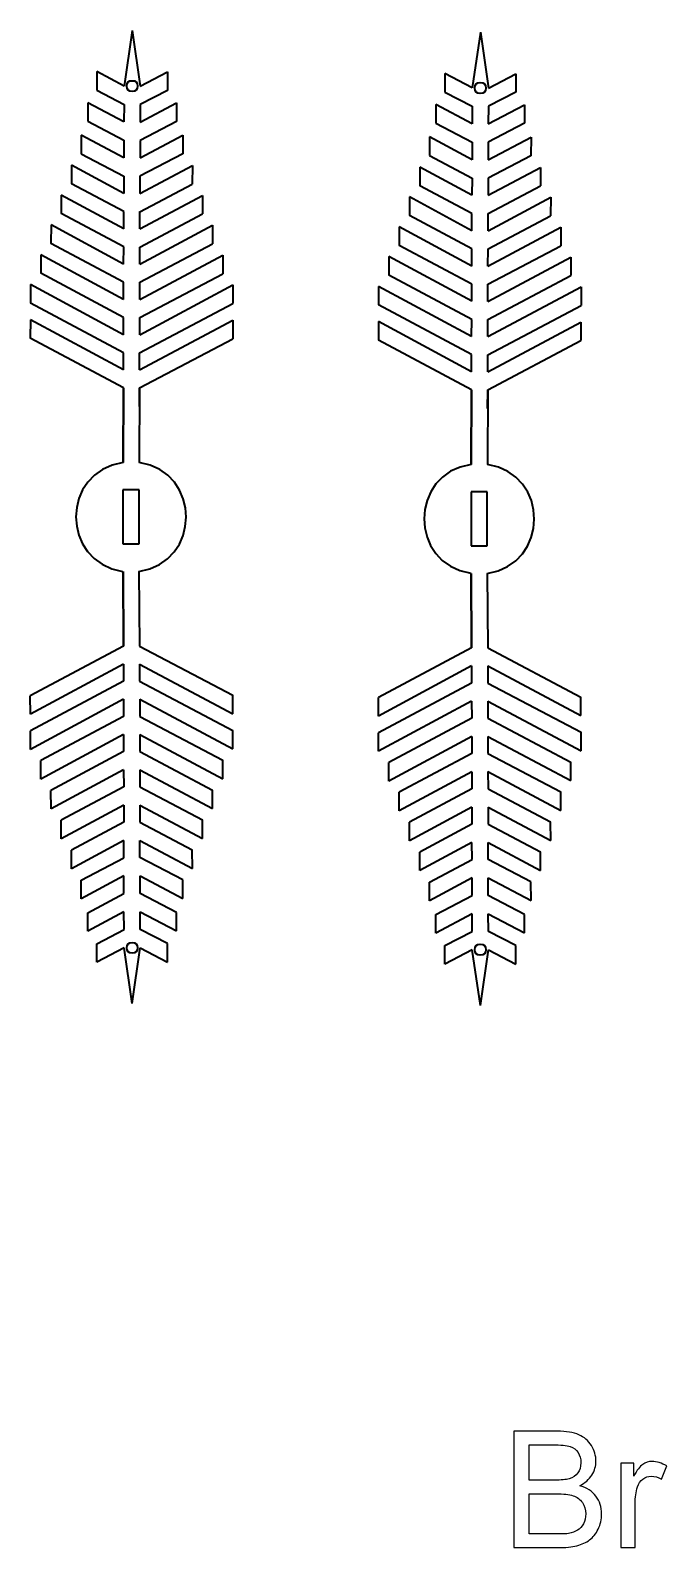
# Model space of a CAD drawing. Header units: centimetres. Extents: x -208 to 206, y -104 to 104.
# Drawn here: x -51.62 to -35.84, y -104.32 to -66.72 of the extents above; entities that cross this region are included whole.
import ezdxf

# ---------------------------------------------------------------- set-up
doc = ezdxf.new("R2010")
doc.units = ezdxf.units.CM
doc.header["$MEASUREMENT"] = 0
doc.layers.add('#Layer 1', color=7, linetype='Continuous')

msp = doc.modelspace()

# ---------------------------------------------------------------- linework, layer by layer
at = {"layer": '#Layer 1', "color": 6, "lineweight": 35}
for points in [[(-49.08895, -66.7208), (-49.08895, -66.7208), (-49.29257, -68.10198), (-49.29257, -68.10198)], [(-49.08895, -66.7208), (-49.08895, -66.7208), (-48.89183, -68.10288), (-48.89183, -68.10288)], [(-40.45622, -66.76828), (-40.45622, -66.76828), (-40.66006, -68.14947), (-40.66006, -68.14947)], [(-40.45622, -66.76828), (-40.45622, -66.76828), (-40.25932, -68.15036), (-40.25932, -68.15036)], [(-49.97017, -67.74403), (-49.97017, -67.74403), (-49.97106, -68.20368), (-49.97106, -68.20368)], [(-49.29257, -68.10198), (-49.29257, -68.10198), (-49.97017, -67.74403), (-49.97017, -67.74403)], [(-48.89183, -68.10288), (-48.89183, -68.10288), (-48.21244, -67.74806), (-48.21244, -67.74806)], [(-48.21244, -67.74806), (-48.21244, -67.74806), (-48.21378, -68.20771), (-48.21378, -68.20771)], [(-41.33766, -67.79129), (-41.33766, -67.79129), (-41.33855, -68.25094), (-41.33855, -68.25094)], [(-40.66006, -68.14947), (-40.66006, -68.14947), (-41.33766, -67.79129), (-41.33766, -67.79129)], [(-40.25932, -68.15036), (-40.25932, -68.15036), (-39.57993, -67.79532), (-39.57993, -67.79532)], [(-39.57993, -67.79532), (-39.57993, -67.79532), (-39.58105, -68.2552), (-39.58105, -68.2552)], [(-49.97106, -68.20368), (-49.97106, -68.20368), (-49.29436, -68.5558), (-49.29436, -68.5558)], [(-48.21378, -68.20771), (-48.21378, -68.20771), (-48.89206, -68.5567), (-48.89206, -68.5567)], [(-41.33855, -68.25094), (-41.33855, -68.25094), (-40.66185, -68.60307), (-40.66185, -68.60307)], [(-39.58105, -68.2552), (-39.58105, -68.2552), (-40.25954, -68.60396), (-40.25954, -68.60396)], [(-50.1917, -68.51414), (-50.1917, -68.51414), (-50.19215, -68.97222), (-50.19215, -68.97222)], [(-49.29481, -68.99193), (-49.29481, -68.99193), (-50.1917, -68.51414), (-50.1917, -68.51414)], [(-49.29436, -68.5558), (-49.29436, -68.5558), (-49.29481, -68.99193), (-49.29481, -68.99193)], [(-48.89385, -68.99283), (-48.89385, -68.99283), (-47.99471, -68.51929), (-47.99471, -68.51929)], [(-48.89206, -68.5567), (-48.89206, -68.5567), (-48.89385, -68.99283), (-48.89385, -68.99283)], [(-47.99471, -68.51929), (-47.99471, -68.51929), (-47.99628, -68.97737), (-47.99628, -68.97737)], [(-41.55897, -68.5614), (-41.55897, -68.5614), (-41.55964, -69.01948), (-41.55964, -69.01948)], [(-40.66207, -69.0392), (-40.66207, -69.0392), (-41.55897, -68.5614), (-41.55897, -68.5614)], [(-40.66185, -68.60307), (-40.66185, -68.60307), (-40.66207, -69.0392), (-40.66207, -69.0392)], [(-40.26134, -69.04009), (-40.26134, -69.04009), (-39.3622, -68.56656), (-39.3622, -68.56656)], [(-40.25954, -68.60396), (-40.25954, -68.60396), (-40.26134, -69.04009), (-40.26134, -69.04009)], [(-39.3622, -68.56656), (-39.3622, -68.56656), (-39.36377, -69.02486), (-39.36377, -69.02486)], [(-50.19215, -68.97222), (-50.19215, -68.97222), (-49.2966, -69.44576), (-49.2966, -69.44576)], [(-47.99628, -68.97737), (-47.99628, -68.97737), (-48.89407, -69.44665), (-48.89407, -69.44665)], [(-41.55964, -69.01948), (-41.55964, -69.01948), (-40.66409, -69.49302), (-40.66409, -69.49302)], [(-39.36377, -69.02486), (-39.36377, -69.02486), (-40.26156, -69.49392), (-40.26156, -69.49392)], [(-49.29638, -69.883), (-49.29638, -69.883), (-50.35522, -69.31539), (-50.35522, -69.31539)], [(-50.35522, -69.31539), (-50.35522, -69.31539), (-50.35455, -69.77817), (-50.35455, -69.77817)], [(-49.2966, -69.44576), (-49.2966, -69.44576), (-49.29638, -69.883), (-49.29638, -69.883)], [(-48.89654, -69.8839), (-48.89654, -69.8839), (-47.83478, -69.32144), (-47.83478, -69.32144)], [(-48.89407, -69.44665), (-48.89407, -69.44665), (-48.89654, -69.8839), (-48.89654, -69.8839)], [(-47.83478, -69.32144), (-47.83478, -69.32144), (-47.83769, -69.784), (-47.83769, -69.784)], [(-40.66364, -69.93027), (-40.66364, -69.93027), (-41.72271, -69.36265), (-41.72271, -69.36265)], [(-41.72271, -69.36265), (-41.72271, -69.36265), (-41.72204, -69.82544), (-41.72204, -69.82544)], [(-40.66409, -69.49302), (-40.66409, -69.49302), (-40.66364, -69.93027), (-40.66364, -69.93027)], [(-40.2638, -69.93116), (-40.2638, -69.93116), (-39.20226, -69.3687), (-39.20226, -69.3687)], [(-40.26156, -69.49392), (-40.26156, -69.49392), (-40.2638, -69.93116), (-40.2638, -69.93116)], [(-39.20226, -69.3687), (-39.20226, -69.3687), (-39.20518, -69.83126), (-39.20518, -69.83126)], [(-50.35455, -69.77817), (-50.35455, -69.77817), (-49.29705, -70.33616), (-49.29705, -70.33616)], [(-47.83769, -69.784), (-47.83769, -69.784), (-48.89788, -70.33705), (-48.89788, -70.33705)], [(-41.72204, -69.82544), (-41.72204, -69.82544), (-40.66454, -70.38342), (-40.66454, -70.38342)], [(-39.20518, -69.83126), (-39.20518, -69.83126), (-40.26514, -70.38432), (-40.26514, -70.38432)], [(-50.59378, -70.0622), (-50.59378, -70.0622), (-50.5949, -70.52275), (-50.5949, -70.52275)], [(-49.29906, -70.76041), (-49.29906, -70.76041), (-50.59378, -70.0622), (-50.59378, -70.0622)], [(-48.89788, -70.76131), (-48.89788, -70.76131), (-47.5998, -70.06937), (-47.5998, -70.06937)], [(-47.5998, -70.06937), (-47.5998, -70.06937), (-47.60092, -70.52992), (-47.60092, -70.52992)], [(-41.96105, -70.10969), (-41.96105, -70.10969), (-41.96217, -70.57024), (-41.96217, -70.57024)], [(-40.66655, -70.80768), (-40.66655, -70.80768), (-41.96105, -70.10969), (-41.96105, -70.10969)], [(-40.26514, -70.80857), (-40.26514, -70.80857), (-38.96729, -70.11664), (-38.96729, -70.11664)], [(-38.96729, -70.11664), (-38.96729, -70.11664), (-38.96841, -70.57718), (-38.96841, -70.57718)], [(-49.29996, -71.21356), (-49.29996, -71.21356), (-50.5949, -70.52275), (-50.5949, -70.52275)], [(-49.29705, -70.33616), (-49.29705, -70.33616), (-49.29906, -70.76041), (-49.29906, -70.76041)], [(-48.899, -71.21446), (-48.899, -71.21446), (-47.60092, -70.52992), (-47.60092, -70.52992)], [(-48.89788, -70.33705), (-48.89788, -70.33705), (-48.89788, -70.76131), (-48.89788, -70.76131)], [(-40.66745, -71.26105), (-40.66745, -71.26105), (-41.96217, -70.57024), (-41.96217, -70.57024)], [(-40.66454, -70.38342), (-40.66454, -70.38342), (-40.66655, -70.80768), (-40.66655, -70.80768)], [(-40.26649, -71.26195), (-40.26649, -71.26195), (-38.96841, -70.57718), (-38.96841, -70.57718)], [(-40.26514, -70.38432), (-40.26514, -70.38432), (-40.26514, -70.80857), (-40.26514, -70.80857)], [(-50.84937, -70.80342), (-50.84937, -70.80342), (-50.85049, -71.26396), (-50.85049, -71.26396)], [(-49.30198, -71.63782), (-49.30198, -71.63782), (-50.84937, -70.80342), (-50.84937, -70.80342)], [(-48.899, -71.63894), (-48.899, -71.63894), (-47.34758, -70.81171), (-47.34758, -70.81171)], [(-47.34758, -70.81171), (-47.34758, -70.81171), (-47.3487, -71.27225), (-47.3487, -71.27225)], [(-42.21686, -70.85068), (-42.21686, -70.85068), (-42.21798, -71.31123), (-42.21798, -71.31123)], [(-40.66946, -71.68531), (-40.66946, -71.68531), (-42.21686, -70.85068), (-42.21686, -70.85068)], [(-40.26649, -71.68598), (-40.26649, -71.68598), (-38.71506, -70.85897), (-38.71506, -70.85897)], [(-38.71506, -70.85897), (-38.71506, -70.85897), (-38.71618, -71.31952), (-38.71618, -71.31952)], [(-49.30242, -72.08985), (-49.30242, -72.08985), (-50.85049, -71.26396), (-50.85049, -71.26396)], [(-49.30198, -71.63782), (-49.30198, -71.63782), (-49.30086, -71.21312), (-49.30086, -71.21312)], [(-48.90079, -72.09075), (-48.90079, -72.09075), (-47.3487, -71.27225), (-47.3487, -71.27225)], [(-48.899, -71.63894), (-48.899, -71.63894), (-48.8981, -71.21401), (-48.8981, -71.21401)], [(-40.66991, -72.13712), (-40.66991, -72.13712), (-42.21798, -71.31123), (-42.21798, -71.31123)], [(-40.66946, -71.68531), (-40.66946, -71.68531), (-40.66834, -71.26038), (-40.66834, -71.26038)], [(-40.26806, -72.13824), (-40.26806, -72.13824), (-38.71618, -71.31952), (-38.71618, -71.31952)], [(-40.26649, -71.68598), (-40.26649, -71.68598), (-40.26537, -71.26128), (-40.26537, -71.26128)], [(-51.1045, -71.54307), (-51.1045, -71.54307), (-51.10562, -72.00361), (-51.10562, -72.00361)], [(-49.30332, -72.51433), (-49.30332, -72.51433), (-51.1045, -71.54307), (-51.1045, -71.54307)], [(-48.90169, -72.51523), (-48.90169, -72.51523), (-47.09602, -71.55248), (-47.09602, -71.55248)], [(-47.09602, -71.55248), (-47.09602, -71.55248), (-47.09714, -72.01302), (-47.09714, -72.01302)], [(-42.47199, -71.59033), (-42.47199, -71.59033), (-42.47311, -72.05088), (-42.47311, -72.05088)], [(-40.67081, -72.5616), (-40.67081, -72.5616), (-42.47199, -71.59033), (-42.47199, -71.59033)], [(-40.26918, -72.56249), (-40.26918, -72.56249), (-38.46351, -71.59974), (-38.46351, -71.59974)], [(-38.46351, -71.59974), (-38.46351, -71.59974), (-38.46463, -72.06028), (-38.46463, -72.06028)], [(-49.30444, -72.96457), (-49.30444, -72.96457), (-51.10562, -72.00361), (-51.10562, -72.00361)], [(-49.30332, -72.51433), (-49.30332, -72.51433), (-49.30242, -72.0894), (-49.30242, -72.0894)], [(-48.90281, -72.96547), (-48.90281, -72.96547), (-47.09714, -72.01302), (-47.09714, -72.01302)], [(-48.90169, -72.51523), (-48.90169, -72.51523), (-48.90079, -72.09052), (-48.90079, -72.09052)], [(-40.67193, -73.01184), (-40.67193, -73.01184), (-42.47311, -72.05088), (-42.47311, -72.05088)], [(-40.67081, -72.5616), (-40.67081, -72.5616), (-40.66991, -72.13689), (-40.66991, -72.13689)], [(-40.2703, -73.01273), (-40.2703, -73.01273), (-38.46463, -72.06028), (-38.46463, -72.06028)], [(-40.26918, -72.56249), (-40.26918, -72.56249), (-40.26806, -72.13779), (-40.26806, -72.13779)], [(-51.35942, -72.28182), (-51.35942, -72.28182), (-51.36054, -72.74236), (-51.36054, -72.74236)], [(-49.30556, -73.38928), (-49.30556, -73.38928), (-51.35942, -72.28182), (-51.35942, -72.28182)], [(-48.9037, -73.39017), (-48.9037, -73.39017), (-46.8447, -72.29235), (-46.8447, -72.29235)], [(-46.8447, -72.29235), (-46.8447, -72.29235), (-46.84582, -72.75289), (-46.84582, -72.75289)], [(-42.72668, -72.32908), (-42.72668, -72.32908), (-42.7278, -72.78963), (-42.7278, -72.78963)], [(-40.67282, -73.43654), (-40.67282, -73.43654), (-42.72668, -72.32908), (-42.72668, -72.32908)], [(-40.27119, -73.43744), (-40.27119, -73.43744), (-38.21218, -72.33961), (-38.21218, -72.33961)], [(-38.21218, -72.33961), (-38.21218, -72.33961), (-38.21308, -72.80016), (-38.21308, -72.80016)], [(-49.30646, -73.83817), (-49.30646, -73.83817), (-51.36054, -72.74236), (-51.36054, -72.74236)], [(-48.90482, -73.83907), (-48.90482, -73.83907), (-46.84582, -72.75289), (-46.84582, -72.75289)], [(-40.67394, -73.88544), (-40.67394, -73.88544), (-42.7278, -72.78963), (-42.7278, -72.78963)], [(-40.27231, -73.88633), (-40.27231, -73.88633), (-38.21308, -72.80016), (-38.21308, -72.80016)], [(-51.61388, -73.01923), (-51.61388, -73.01923), (-51.61478, -73.47977), (-51.61478, -73.47977)], [(-49.30758, -74.26288), (-49.30758, -74.26288), (-51.61388, -73.01923), (-51.61388, -73.01923)], [(-49.30556, -73.38928), (-49.30556, -73.38928), (-49.30444, -72.96457), (-49.30444, -72.96457)], [(-49.30556, -73.38928), (-49.30556, -73.38928), (-49.30444, -72.96457), (-49.30444, -72.96457)], [(-48.90594, -74.26377), (-48.90594, -74.26377), (-46.59382, -73.0311), (-46.59382, -73.0311)], [(-48.9037, -73.39017), (-48.9037, -73.39017), (-48.90281, -72.96547), (-48.90281, -72.96547)], [(-48.9037, -73.39017), (-48.9037, -73.39017), (-48.90281, -72.96547), (-48.90281, -72.96547)], [(-46.59382, -73.0311), (-46.59382, -73.0311), (-46.59494, -73.49164), (-46.59494, -73.49164)], [(-42.98114, -73.06649), (-42.98114, -73.06649), (-42.98226, -73.52704), (-42.98226, -73.52704)], [(-40.67484, -74.31014), (-40.67484, -74.31014), (-42.98114, -73.06649), (-42.98114, -73.06649)], [(-40.67282, -73.43654), (-40.67282, -73.43654), (-40.67193, -73.01184), (-40.67193, -73.01184)], [(-40.67282, -73.43654), (-40.67282, -73.43654), (-40.67193, -73.01184), (-40.67193, -73.01184)], [(-40.27321, -74.31104), (-40.27321, -74.31104), (-37.96108, -73.07836), (-37.96108, -73.07836)], [(-40.27119, -73.43744), (-40.27119, -73.43744), (-40.2703, -73.01273), (-40.2703, -73.01273)], [(-40.27119, -73.43744), (-40.27119, -73.43744), (-40.2703, -73.01273), (-40.2703, -73.01273)], [(-37.96108, -73.07836), (-37.96108, -73.07836), (-37.9622, -73.53891), (-37.9622, -73.53891)], [(-49.3087, -74.7102), (-49.3087, -74.7102), (-51.61478, -73.47977), (-51.61478, -73.47977)], [(-48.90684, -74.71132), (-48.90684, -74.71132), (-46.59494, -73.49164), (-46.59494, -73.49164)], [(-40.67596, -74.75769), (-40.67596, -74.75769), (-42.98226, -73.52704), (-42.98226, -73.52704)], [(-40.27433, -74.75859), (-40.27433, -74.75859), (-37.9622, -73.53891), (-37.9622, -73.53891)], [(-51.6159, -73.89148), (-51.6159, -73.89148), (-51.61702, -74.35046), (-51.61702, -74.35046)], [(-49.30959, -75.13491), (-49.30959, -75.13491), (-51.6159, -73.89148), (-51.6159, -73.89148)], [(-49.30758, -74.26288), (-49.30758, -74.26288), (-49.30646, -73.83817), (-49.30646, -73.83817)], [(-49.30758, -74.26288), (-49.30758, -74.26288), (-49.30646, -73.83817), (-49.30646, -73.83817)], [(-48.90796, -75.13603), (-48.90796, -75.13603), (-46.59583, -73.90336), (-46.59583, -73.90336)], [(-48.90594, -74.26377), (-48.90594, -74.26377), (-48.90482, -73.83907), (-48.90482, -73.83907)], [(-48.90594, -74.26377), (-48.90594, -74.26377), (-48.90482, -73.83907), (-48.90482, -73.83907)], [(-46.59583, -73.90336), (-46.59583, -73.90336), (-46.59695, -74.36233), (-46.59695, -74.36233)], [(-42.98316, -73.93875), (-42.98316, -73.93875), (-42.98428, -74.39795), (-42.98428, -74.39795)], [(-40.67686, -75.1824), (-40.67686, -75.1824), (-42.98316, -73.93875), (-42.98316, -73.93875)], [(-40.67484, -74.31014), (-40.67484, -74.31014), (-40.67394, -73.88544), (-40.67394, -73.88544)], [(-40.67484, -74.31014), (-40.67484, -74.31014), (-40.67394, -73.88544), (-40.67394, -73.88544)], [(-40.27522, -75.18329), (-40.27522, -75.18329), (-37.96332, -73.95062), (-37.96332, -73.95062)], [(-40.27321, -74.31104), (-40.27321, -74.31104), (-40.27231, -73.88633), (-40.27231, -73.88633)], [(-40.27321, -74.31104), (-40.27321, -74.31104), (-40.27231, -73.88633), (-40.27231, -73.88633)], [(-37.96332, -73.95062), (-37.96332, -73.95062), (-37.96444, -74.4096), (-37.96444, -74.4096)], [(-49.31071, -75.58112), (-49.31071, -75.58112), (-51.61702, -74.35046), (-51.61702, -74.35046)], [(-48.90908, -75.58201), (-48.90908, -75.58201), (-46.59695, -74.36233), (-46.59695, -74.36233)], [(-40.67798, -75.62816), (-40.67798, -75.62816), (-42.98428, -74.39795), (-42.98428, -74.39795)], [(-40.27634, -75.62928), (-40.27634, -75.62928), (-37.96444, -74.4096), (-37.96444, -74.4096)], [(-49.30959, -75.13491), (-49.30959, -75.13491), (-49.3087, -74.7102), (-49.3087, -74.7102)], [(-49.30959, -75.13491), (-49.30959, -75.13491), (-49.3087, -74.7102), (-49.3087, -74.7102)], [(-48.90796, -75.13603), (-48.90796, -75.13603), (-48.90684, -74.71132), (-48.90684, -74.71132)], [(-48.90796, -75.13603), (-48.90796, -75.13603), (-48.90684, -74.71132), (-48.90684, -74.71132)], [(-40.67686, -75.1824), (-40.67686, -75.1824), (-40.67596, -74.75769), (-40.67596, -74.75769)], [(-40.67686, -75.1824), (-40.67686, -75.1824), (-40.67596, -74.75769), (-40.67596, -74.75769)], [(-40.27522, -75.18329), (-40.27522, -75.18329), (-40.27433, -74.75859), (-40.27433, -74.75859)], [(-40.27522, -75.18329), (-40.27522, -75.18329), (-40.27433, -74.75859), (-40.27433, -74.75859)], [(-49.31071, -75.58112), (-49.31071, -75.58112), (-49.31878, -77.43001), (-49.31878, -77.43001)], [(-49.31878, -77.43001), (-49.31878, -77.43001), (-49.31071, -75.58112), (-49.31071, -75.58112)], [(-48.90908, -75.58201), (-48.90908, -75.58201), (-48.91714, -77.43068), (-48.91714, -77.43068)], [(-48.90998, -76.04256), (-48.90998, -76.04256), (-48.90908, -75.58201), (-48.90908, -75.58201)], [(-40.67798, -75.62816), (-40.67798, -75.62816), (-40.68626, -77.47728), (-40.68626, -77.47728)], [(-40.68626, -77.47728), (-40.68626, -77.47728), (-40.67798, -75.62816), (-40.67798, -75.62816)], [(-40.27634, -75.62928), (-40.27634, -75.62928), (-40.28441, -77.47817), (-40.28441, -77.47817)], [(-40.27746, -76.08982), (-40.27746, -76.08982), (-40.27634, -75.62928), (-40.27634, -75.62928)], [(-49.31878, -77.43001), (-50.86841, -77.65782), (-50.87602, -79.89088), (-49.32796, -80.12899)], [(-48.92633, -80.131), (-47.37065, -79.90745), (-47.36326, -77.66476), (-48.91714, -77.43068)], [(-40.68626, -77.47728), (-42.2359, -77.70508), (-42.24329, -79.93814), (-40.69522, -80.17648)], [(-40.29359, -80.17827), (-38.73814, -79.95494), (-38.73052, -77.71203), (-40.28441, -77.47817)], [(-49.32124, -78.11052), (-49.32124, -78.11052), (-49.32124, -79.45004), (-49.32124, -79.45004)], [(-48.91938, -78.11052), (-48.91938, -78.11052), (-49.32124, -78.11052), (-49.32124, -78.11052)], [(-48.91938, -78.78028), (-48.91938, -78.78028), (-48.91938, -78.11052), (-48.91938, -78.11052)], [(-40.68873, -78.15779), (-40.68873, -78.15779), (-40.68873, -79.49731), (-40.68873, -79.49731)], [(-40.28665, -78.15779), (-40.28665, -78.15779), (-40.68873, -78.15779), (-40.68873, -78.15779)], [(-40.28665, -78.82755), (-40.28665, -78.82755), (-40.28665, -78.15779), (-40.28665, -78.15779)], [(-48.91938, -79.45004), (-48.91938, -79.45004), (-48.91938, -78.78028), (-48.91938, -78.78028)], [(-40.28665, -79.49731), (-40.28665, -79.49731), (-40.28665, -78.82755), (-40.28665, -78.82755)], [(-49.32124, -79.45004), (-49.32124, -79.45004), (-48.91938, -79.45004), (-48.91938, -79.45004)], [(-40.68873, -79.49731), (-40.68873, -79.49731), (-40.28665, -79.49731), (-40.28665, -79.49731)], [(-49.31071, -81.97945), (-49.31071, -81.97945), (-49.31878, -80.13056), (-49.31878, -80.13056)], [(-49.31878, -80.13056), (-49.31878, -80.13056), (-49.31071, -81.97945), (-49.31071, -81.97945)], [(-48.92633, -80.131), (-48.92633, -80.131), (-48.90908, -81.97856), (-48.90908, -81.97856)], [(-40.67798, -82.02694), (-40.67798, -82.02694), (-40.68626, -80.17782), (-40.68626, -80.17782)], [(-40.68626, -80.17782), (-40.68626, -80.17782), (-40.67798, -82.02694), (-40.67798, -82.02694)], [(-40.29359, -80.17827), (-40.29359, -80.17827), (-40.27634, -82.02582), (-40.27634, -82.02582)], [(-49.31071, -81.97945), (-49.31071, -81.97945), (-51.61702, -83.20988), (-51.61702, -83.20988)], [(-48.90908, -81.97856), (-48.90908, -81.97856), (-46.59695, -83.19801), (-46.59695, -83.19801)], [(-40.67798, -82.02694), (-40.67798, -82.02694), (-42.98428, -83.25715), (-42.98428, -83.25715)], [(-40.27634, -82.02582), (-40.27634, -82.02582), (-37.96444, -83.2455), (-37.96444, -83.2455)], [(-49.30959, -82.42544), (-49.30959, -82.42544), (-51.6159, -83.66908), (-51.6159, -83.66908)], [(-49.30959, -82.42544), (-49.30959, -82.42544), (-49.3087, -82.85036), (-49.3087, -82.85036)], [(-49.30959, -82.42544), (-49.30959, -82.42544), (-49.3087, -82.85036), (-49.3087, -82.85036)], [(-48.90796, -82.42454), (-48.90796, -82.42454), (-46.59583, -83.65721), (-46.59583, -83.65721)], [(-48.90796, -82.42454), (-48.90796, -82.42454), (-48.90684, -82.84924), (-48.90684, -82.84924)], [(-48.90796, -82.42454), (-48.90796, -82.42454), (-48.90684, -82.84924), (-48.90684, -82.84924)], [(-40.67686, -82.4727), (-40.67686, -82.4727), (-42.98316, -83.71635), (-42.98316, -83.71635)], [(-40.67686, -82.4727), (-40.67686, -82.4727), (-40.67596, -82.89763), (-40.67596, -82.89763)], [(-40.67686, -82.4727), (-40.67686, -82.4727), (-40.67596, -82.89763), (-40.67596, -82.89763)], [(-40.27522, -82.4718), (-40.27522, -82.4718), (-37.96332, -83.70448), (-37.96332, -83.70448)], [(-40.27522, -82.4718), (-40.27522, -82.4718), (-40.27433, -82.89651), (-40.27433, -82.89651)], [(-40.27522, -82.4718), (-40.27522, -82.4718), (-40.27433, -82.89651), (-40.27433, -82.89651)], [(-49.3087, -82.85036), (-49.3087, -82.85036), (-51.61478, -84.0808), (-51.61478, -84.0808)], [(-48.90684, -82.84924), (-48.90684, -82.84924), (-46.59494, -84.06892), (-46.59494, -84.06892)], [(-40.67596, -82.89763), (-40.67596, -82.89763), (-42.98226, -84.12806), (-42.98226, -84.12806)], [(-40.27433, -82.89651), (-40.27433, -82.89651), (-37.9622, -84.11619), (-37.9622, -84.11619)], [(-51.6159, -83.66908), (-51.6159, -83.66908), (-51.61702, -83.20988), (-51.61702, -83.20988)], [(-49.30758, -83.29769), (-49.30758, -83.29769), (-51.61388, -84.54112), (-51.61388, -84.54112)], [(-49.30758, -83.29769), (-49.30758, -83.29769), (-49.30646, -83.7224), (-49.30646, -83.7224)], [(-49.30758, -83.29769), (-49.30758, -83.29769), (-49.30646, -83.7224), (-49.30646, -83.7224)], [(-48.90594, -83.29657), (-48.90594, -83.29657), (-46.59382, -84.52947), (-46.59382, -84.52947)], [(-48.90594, -83.29657), (-48.90594, -83.29657), (-48.90482, -83.7215), (-48.90482, -83.7215)], [(-48.90594, -83.29657), (-48.90594, -83.29657), (-48.90482, -83.7215), (-48.90482, -83.7215)], [(-46.59583, -83.65721), (-46.59583, -83.65721), (-46.59695, -83.19801), (-46.59695, -83.19801)], [(-42.98316, -83.71635), (-42.98316, -83.71635), (-42.98428, -83.25715), (-42.98428, -83.25715)], [(-40.67484, -83.34496), (-40.67484, -83.34496), (-42.98114, -84.5886), (-42.98114, -84.5886)], [(-40.67484, -83.34496), (-40.67484, -83.34496), (-40.67394, -83.76966), (-40.67394, -83.76966)], [(-40.67484, -83.34496), (-40.67484, -83.34496), (-40.67394, -83.76966), (-40.67394, -83.76966)], [(-40.27321, -83.34406), (-40.27321, -83.34406), (-37.96108, -84.57673), (-37.96108, -84.57673)], [(-40.27321, -83.34406), (-40.27321, -83.34406), (-40.27231, -83.76876), (-40.27231, -83.76876)], [(-40.27321, -83.34406), (-40.27321, -83.34406), (-40.27231, -83.76876), (-40.27231, -83.76876)], [(-37.96332, -83.70448), (-37.96332, -83.70448), (-37.96444, -83.2455), (-37.96444, -83.2455)], [(-49.30646, -83.7224), (-49.30646, -83.7224), (-51.36054, -84.8182), (-51.36054, -84.8182)], [(-48.90482, -83.7215), (-48.90482, -83.7215), (-46.84582, -84.80768), (-46.84582, -84.80768)], [(-40.67394, -83.76966), (-40.67394, -83.76966), (-42.7278, -84.86547), (-42.7278, -84.86547)], [(-40.27231, -83.76876), (-40.27231, -83.76876), (-38.21308, -84.85494), (-38.21308, -84.85494)], [(-51.61388, -84.54112), (-51.61388, -84.54112), (-51.61478, -84.0808), (-51.61478, -84.0808)], [(-49.30556, -84.17129), (-49.30556, -84.17129), (-51.35942, -85.27875), (-51.35942, -85.27875)], [(-49.30556, -84.17129), (-49.30556, -84.17129), (-49.30444, -84.596), (-49.30444, -84.596)], [(-49.30556, -84.17129), (-49.30556, -84.17129), (-49.30444, -84.596), (-49.30444, -84.596)], [(-48.9037, -84.17017), (-48.9037, -84.17017), (-46.8447, -85.26822), (-46.8447, -85.26822)], [(-48.9037, -84.17017), (-48.9037, -84.17017), (-48.90281, -84.5951), (-48.90281, -84.5951)], [(-48.9037, -84.17017), (-48.9037, -84.17017), (-48.90281, -84.5951), (-48.90281, -84.5951)], [(-46.59382, -84.52947), (-46.59382, -84.52947), (-46.59494, -84.06892), (-46.59494, -84.06892)], [(-46.59382, -84.52947), (-46.59382, -84.52947), (-46.59494, -84.06892), (-46.59494, -84.06892)], [(-42.98114, -84.5886), (-42.98114, -84.5886), (-42.98226, -84.12806), (-42.98226, -84.12806)], [(-40.67282, -84.21856), (-40.67282, -84.21856), (-42.72668, -85.32601), (-42.72668, -85.32601)], [(-40.67282, -84.21856), (-40.67282, -84.21856), (-40.67193, -84.64326), (-40.67193, -84.64326)], [(-40.67282, -84.21856), (-40.67282, -84.21856), (-40.67193, -84.64326), (-40.67193, -84.64326)], [(-40.27119, -84.21766), (-40.27119, -84.21766), (-38.21218, -85.31548), (-38.21218, -85.31548)], [(-40.27119, -84.21766), (-40.27119, -84.21766), (-40.2703, -84.64236), (-40.2703, -84.64236)], [(-40.27119, -84.21766), (-40.27119, -84.21766), (-40.2703, -84.64236), (-40.2703, -84.64236)], [(-37.96108, -84.57673), (-37.96108, -84.57673), (-37.9622, -84.11619), (-37.9622, -84.11619)], [(-37.96108, -84.57673), (-37.96108, -84.57673), (-37.9622, -84.11619), (-37.9622, -84.11619)], [(-49.30444, -84.596), (-49.30444, -84.596), (-51.10562, -85.55696), (-51.10562, -85.55696)], [(-48.90281, -84.5951), (-48.90281, -84.5951), (-47.09714, -85.54755), (-47.09714, -85.54755)], [(-51.35942, -85.27875), (-51.35942, -85.27875), (-51.36054, -84.8182), (-51.36054, -84.8182)], [(-46.8447, -85.26822), (-46.8447, -85.26822), (-46.84582, -84.80768), (-46.84582, -84.80768)], [(-42.72668, -85.32601), (-42.72668, -85.32601), (-42.7278, -84.86547), (-42.7278, -84.86547)], [(-40.67193, -84.64326), (-40.67193, -84.64326), (-42.47311, -85.60422), (-42.47311, -85.60422)], [(-40.2703, -84.64236), (-40.2703, -84.64236), (-38.46463, -85.59481), (-38.46463, -85.59481)], [(-38.21218, -85.31548), (-38.21218, -85.31548), (-38.21308, -84.85494), (-38.21308, -84.85494)], [(-49.30332, -85.04624), (-49.30332, -85.04624), (-51.1045, -86.0175), (-51.1045, -86.0175)], [(-49.30332, -85.04624), (-49.30332, -85.04624), (-49.30242, -85.47094), (-49.30242, -85.47094)], [(-48.90169, -85.04534), (-48.90169, -85.04534), (-47.09602, -86.00809), (-47.09602, -86.00809)], [(-48.90169, -85.04534), (-48.90169, -85.04534), (-48.90079, -85.47004), (-48.90079, -85.47004)], [(-40.67081, -85.0935), (-40.67081, -85.0935), (-42.47199, -86.06476), (-42.47199, -86.06476)], [(-40.67081, -85.0935), (-40.67081, -85.0935), (-40.66991, -85.5182), (-40.66991, -85.5182)], [(-40.26918, -85.0926), (-40.26918, -85.0926), (-38.46351, -86.05536), (-38.46351, -86.05536)], [(-40.26918, -85.0926), (-40.26918, -85.0926), (-40.26806, -85.51731), (-40.26806, -85.51731)], [(-51.1045, -86.0175), (-51.1045, -86.0175), (-51.10562, -85.55696), (-51.10562, -85.55696)], [(-49.30242, -85.47049), (-49.30242, -85.47049), (-50.85049, -86.2966), (-50.85049, -86.2966)], [(-48.90079, -85.4696), (-48.90079, -85.4696), (-47.3487, -86.28832), (-47.3487, -86.28832)], [(-47.09602, -86.00809), (-47.09602, -86.00809), (-47.09714, -85.54755), (-47.09714, -85.54755)], [(-42.47199, -86.06476), (-42.47199, -86.06476), (-42.47311, -85.60422), (-42.47311, -85.60422)], [(-40.66991, -85.51798), (-40.66991, -85.51798), (-42.21798, -86.34387), (-42.21798, -86.34387)], [(-40.26806, -85.51686), (-40.26806, -85.51686), (-38.71618, -86.33558), (-38.71618, -86.33558)], [(-38.46351, -86.05536), (-38.46351, -86.05536), (-38.46463, -85.59481), (-38.46463, -85.59481)], [(-49.30198, -85.92275), (-49.30198, -85.92275), (-50.84937, -86.75715), (-50.84937, -86.75715)], [(-49.30198, -85.92275), (-49.30198, -85.92275), (-49.30086, -86.34745), (-49.30086, -86.34745)], [(-48.899, -85.92163), (-48.899, -85.92163), (-47.34758, -86.74886), (-47.34758, -86.74886)], [(-48.899, -85.92163), (-48.899, -85.92163), (-48.8981, -86.34656), (-48.8981, -86.34656)], [(-40.66946, -85.97001), (-40.66946, -85.97001), (-42.21686, -86.80441), (-42.21686, -86.80441)], [(-40.66946, -85.97001), (-40.66946, -85.97001), (-40.66834, -86.39472), (-40.66834, -86.39472)], [(-40.26649, -85.96889), (-40.26649, -85.96889), (-38.71506, -86.79612), (-38.71506, -86.79612)], [(-40.26649, -85.96889), (-40.26649, -85.96889), (-40.26537, -86.39382), (-40.26537, -86.39382)], [(-50.84937, -86.75715), (-50.84937, -86.75715), (-50.85049, -86.2966), (-50.85049, -86.2966)], [(-49.29996, -86.347), (-49.29996, -86.347), (-50.5949, -87.03782), (-50.5949, -87.03782)], [(-48.899, -86.34588), (-48.899, -86.34588), (-47.60092, -87.03065), (-47.60092, -87.03065)], [(-47.34758, -86.74886), (-47.34758, -86.74886), (-47.3487, -86.28832), (-47.3487, -86.28832)], [(-42.21686, -86.80441), (-42.21686, -86.80441), (-42.21798, -86.34387), (-42.21798, -86.34387)], [(-40.66745, -86.39427), (-40.66745, -86.39427), (-41.96217, -87.08508), (-41.96217, -87.08508)], [(-40.26649, -86.39315), (-40.26649, -86.39315), (-38.96841, -87.07792), (-38.96841, -87.07792)], [(-38.71506, -86.79612), (-38.71506, -86.79612), (-38.71618, -86.33558), (-38.71618, -86.33558)], [(-49.29906, -86.80016), (-49.29906, -86.80016), (-50.59378, -87.49836), (-50.59378, -87.49836)], [(-49.29705, -87.22441), (-49.29705, -87.22441), (-49.29906, -86.80016), (-49.29906, -86.80016)], [(-48.89788, -87.22352), (-48.89788, -87.22352), (-48.89788, -86.79926), (-48.89788, -86.79926)], [(-48.89788, -86.79926), (-48.89788, -86.79926), (-47.5998, -87.4912), (-47.5998, -87.4912)], [(-40.66655, -86.84742), (-40.66655, -86.84742), (-41.96105, -87.54563), (-41.96105, -87.54563)], [(-40.66454, -87.27168), (-40.66454, -87.27168), (-40.66655, -86.84742), (-40.66655, -86.84742)], [(-40.26514, -87.27078), (-40.26514, -87.27078), (-40.26514, -86.84652), (-40.26514, -86.84652)], [(-40.26514, -86.84652), (-40.26514, -86.84652), (-38.96729, -87.53846), (-38.96729, -87.53846)], [(-50.59378, -87.49836), (-50.59378, -87.49836), (-50.5949, -87.03782), (-50.5949, -87.03782)], [(-50.35455, -87.7824), (-50.35455, -87.7824), (-49.29705, -87.22441), (-49.29705, -87.22441)], [(-47.83769, -87.77657), (-47.83769, -87.77657), (-48.89788, -87.22352), (-48.89788, -87.22352)], [(-47.5998, -87.4912), (-47.5998, -87.4912), (-47.60092, -87.03065), (-47.60092, -87.03065)], [(-41.96105, -87.54563), (-41.96105, -87.54563), (-41.96217, -87.08508), (-41.96217, -87.08508)], [(-38.96729, -87.53846), (-38.96729, -87.53846), (-38.96841, -87.07792), (-38.96841, -87.07792)], [(-41.72204, -87.82966), (-41.72204, -87.82966), (-40.66454, -87.27168), (-40.66454, -87.27168)], [(-39.20518, -87.82384), (-39.20518, -87.82384), (-40.26514, -87.27078), (-40.26514, -87.27078)], [(-49.29638, -87.67756), (-49.29638, -87.67756), (-50.35522, -88.24518), (-50.35522, -88.24518)], [(-50.35522, -88.24518), (-50.35522, -88.24518), (-50.35455, -87.7824), (-50.35455, -87.7824)], [(-49.2966, -88.11481), (-49.2966, -88.11481), (-49.29638, -87.67756), (-49.29638, -87.67756)], [(-48.89407, -88.11369), (-48.89407, -88.11369), (-48.89654, -87.67667), (-48.89654, -87.67667)], [(-48.89654, -87.67667), (-48.89654, -87.67667), (-47.83478, -88.23913), (-47.83478, -88.23913)], [(-47.83478, -88.23913), (-47.83478, -88.23913), (-47.83769, -87.77657), (-47.83769, -87.77657)], [(-40.66364, -87.72483), (-40.66364, -87.72483), (-41.72271, -88.29244), (-41.72271, -88.29244)], [(-41.72271, -88.29244), (-41.72271, -88.29244), (-41.72204, -87.82966), (-41.72204, -87.82966)], [(-40.66409, -88.16208), (-40.66409, -88.16208), (-40.66364, -87.72483), (-40.66364, -87.72483)], [(-40.26156, -88.16118), (-40.26156, -88.16118), (-40.2638, -87.72393), (-40.2638, -87.72393)], [(-40.2638, -87.72393), (-40.2638, -87.72393), (-39.20226, -88.2864), (-39.20226, -88.2864)], [(-39.20226, -88.2864), (-39.20226, -88.2864), (-39.20518, -87.82384), (-39.20518, -87.82384)], [(-50.19215, -88.58812), (-50.19215, -88.58812), (-49.2966, -88.11481), (-49.2966, -88.11481)], [(-47.99628, -88.5832), (-47.99628, -88.5832), (-48.89407, -88.11369), (-48.89407, -88.11369)], [(-41.55964, -88.63539), (-41.55964, -88.63539), (-40.66409, -88.16208), (-40.66409, -88.16208)], [(-39.36377, -88.63024), (-39.36377, -88.63024), (-40.26156, -88.16118), (-40.26156, -88.16118)], [(-50.1917, -89.04643), (-50.1917, -89.04643), (-50.19215, -88.58812), (-50.19215, -88.58812)], [(-49.29481, -88.56864), (-49.29481, -88.56864), (-50.1917, -89.04643), (-50.1917, -89.04643)], [(-49.29436, -89.00476), (-49.29436, -89.00476), (-49.29481, -88.56864), (-49.29481, -88.56864)], [(-48.89206, -89.00364), (-48.89206, -89.00364), (-48.89385, -88.56752), (-48.89385, -88.56752)], [(-48.89385, -88.56752), (-48.89385, -88.56752), (-47.99471, -89.04128), (-47.99471, -89.04128)], [(-47.99471, -89.04128), (-47.99471, -89.04128), (-47.99628, -88.5832), (-47.99628, -88.5832)], [(-41.55897, -89.09369), (-41.55897, -89.09369), (-41.55964, -88.63539), (-41.55964, -88.63539)], [(-40.66207, -88.6159), (-40.66207, -88.6159), (-41.55897, -89.09369), (-41.55897, -89.09369)], [(-40.66185, -89.05203), (-40.66185, -89.05203), (-40.66207, -88.6159), (-40.66207, -88.6159)], [(-40.25954, -89.05113), (-40.25954, -89.05113), (-40.26134, -88.615), (-40.26134, -88.615)], [(-40.26134, -88.615), (-40.26134, -88.615), (-39.3622, -89.08854), (-39.3622, -89.08854)], [(-39.3622, -89.08854), (-39.3622, -89.08854), (-39.36377, -88.63024), (-39.36377, -88.63024)], [(-49.97106, -89.35689), (-49.97106, -89.35689), (-49.29436, -89.00476), (-49.29436, -89.00476)], [(-48.21378, -89.35264), (-48.21378, -89.35264), (-48.89206, -89.00364), (-48.89206, -89.00364)], [(-41.33855, -89.40416), (-41.33855, -89.40416), (-40.66185, -89.05203), (-40.66185, -89.05203)], [(-39.58105, -89.40012), (-39.58105, -89.40012), (-40.25954, -89.05113), (-40.25954, -89.05113)], [(-49.97017, -89.81654), (-49.97017, -89.81654), (-49.97106, -89.35689), (-49.97106, -89.35689)], [(-49.29257, -89.45859), (-49.29257, -89.45859), (-49.97017, -89.81654), (-49.97017, -89.81654)], [(-49.08895, -90.83955), (-49.08895, -90.83955), (-49.29257, -89.45859), (-49.29257, -89.45859)], [(-49.08895, -90.83955), (-49.08895, -90.83955), (-48.89183, -89.45747), (-48.89183, -89.45747)], [(-48.89183, -89.45747), (-48.89183, -89.45747), (-48.21244, -89.81251), (-48.21244, -89.81251)], [(-48.21244, -89.81251), (-48.21244, -89.81251), (-48.21378, -89.35264), (-48.21378, -89.35264)], [(-41.33766, -89.8638), (-41.33766, -89.8638), (-41.33855, -89.40416), (-41.33855, -89.40416)], [(-39.57993, -89.85977), (-39.57993, -89.85977), (-39.58105, -89.40012), (-39.58105, -89.40012)], [(-40.66006, -89.50585), (-40.66006, -89.50585), (-41.33766, -89.8638), (-41.33766, -89.8638)], [(-40.45622, -90.88681), (-40.45622, -90.88681), (-40.66006, -89.50585), (-40.66006, -89.50585)], [(-40.45622, -90.88681), (-40.45622, -90.88681), (-40.25932, -89.50473), (-40.25932, -89.50473)], [(-40.25932, -89.50473), (-40.25932, -89.50473), (-39.57993, -89.85977), (-39.57993, -89.85977)]]:
    msp.add_open_spline(points, degree=3, dxfattribs=at)
for points in [[(-48.95814, -68.10243), (-48.95814, -68.00768), (-48.99756, -67.96848), (-49.09209, -67.96848), (-49.09209, -67.96848), (-49.18684, -67.96848), (-49.22626, -68.00768), (-49.22626, -68.10243), (-49.22626, -68.10243), (-49.22626, -68.19718), (-49.18684, -68.23638), (-49.09209, -68.23638), (-49.09209, -68.23638), (-48.99756, -68.23638), (-48.95814, -68.19718), (-48.95814, -68.10243)], [(-40.32562, -68.14992), (-40.32562, -68.05516), (-40.36482, -68.01574), (-40.45958, -68.01574), (-40.45958, -68.01574), (-40.55433, -68.01574), (-40.59353, -68.05516), (-40.59353, -68.14992), (-40.59353, -68.14992), (-40.59353, -68.24444), (-40.55433, -68.28387), (-40.45958, -68.28387), (-40.45958, -68.28387), (-40.36482, -68.28387), (-40.32562, -68.24444), (-40.32562, -68.14992)], [(-48.95814, -89.45792), (-48.95814, -89.36339), (-48.99756, -89.32419), (-49.09209, -89.32419), (-49.09209, -89.32419), (-49.18684, -89.32419), (-49.22626, -89.36339), (-49.22626, -89.45792), (-49.22626, -89.45792), (-49.22626, -89.55267), (-49.18684, -89.59187), (-49.09209, -89.59187), (-49.09209, -89.59187), (-48.99756, -89.59187), (-48.95814, -89.55267), (-48.95814, -89.45792)], [(-40.32562, -89.50518), (-40.32562, -89.41065), (-40.36482, -89.37123), (-40.45958, -89.37123), (-40.45958, -89.37123), (-40.55433, -89.37123), (-40.59353, -89.41065), (-40.59353, -89.50518), (-40.59353, -89.50518), (-40.59353, -89.59993), (-40.55433, -89.63936), (-40.45958, -89.63936), (-40.45958, -89.63936), (-40.36482, -89.63936), (-40.32562, -89.59993), (-40.32562, -89.50518)]]:
    msp.add_open_spline(points, degree=3, knots=[0, 0, 0, 0, 0.2, 0.2, 0.2, 0.2, 0.4, 0.4, 0.4, 0.4, 0.6, 0.6, 0.6, 0.6, 1, 1, 1, 1], dxfattribs=at)
at = {"layer": '#Layer 1', "color": 8}
for points, knots in [([(-39.63113, -104.32388), (-39.63113, -104.32388), (-39.63113, -101.43841), (-39.63113, -101.43841), (-39.63113, -101.43841), (-39.63113, -101.43841), (-38.54841, -101.43841), (-38.54841, -101.43841), (-38.54841, -101.43841), (-38.3281, -101.43841), (-38.15146, -101.4673), (-38.0178, -101.52573), (-38.0178, -101.52573), (-37.88481, -101.58417), (-37.7807, -101.67417), (-37.70547, -101.79574), (-37.70547, -101.79574), (-37.62957, -101.91664), (-37.59196, -102.04358), (-37.59196, -102.17657), (-37.59196, -102.17657), (-37.59196, -102.29949), (-37.62554, -102.41568), (-37.69204, -102.52449), (-37.69204, -102.52449), (-37.75853, -102.6333), (-37.85928, -102.72129), (-37.99429, -102.78846), (-37.99429, -102.78846), (-37.81966, -102.8395), (-37.68532, -102.92682), (-37.59196, -103.05041), (-37.59196, -103.05041), (-37.49793, -103.17332), (-37.45091, -103.31907), (-37.45091, -103.48699), (-37.45091, -103.48699), (-37.45091, -103.62266), (-37.47979, -103.74826), (-37.53689, -103.86446), (-37.53689, -103.86446), (-37.59398, -103.98066), (-37.6645, -104.06999), (-37.74846, -104.13313), (-37.74846, -104.13313), (-37.83242, -104.19559), (-37.93787, -104.24328), (-38.06414, -104.27552), (-38.06414, -104.27552), (-38.19109, -104.30776), (-38.34624, -104.32388), (-38.53028, -104.32388), (-38.53028, -104.32388), (-38.53028, -104.32388), (-39.63113, -104.32388), (-39.63113, -104.32388)], [0, 0, 0, 0, 0.06666667, 0.06666667, 0.06666667, 0.06666667, 0.13333333, 0.13333333, 0.13333333, 0.13333333, 0.2, 0.2, 0.2, 0.2, 0.26666667, 0.26666667, 0.26666667, 0.26666667, 0.33333333, 0.33333333, 0.33333333, 0.33333333, 0.4, 0.4, 0.4, 0.4, 0.46666667, 0.46666667, 0.46666667, 0.46666667, 0.53333333, 0.53333333, 0.53333333, 0.53333333, 0.6, 0.6, 0.6, 0.6, 0.66666667, 0.66666667, 0.66666667, 0.66666667, 0.73333333, 0.73333333, 0.73333333, 0.73333333, 0.8, 0.8, 0.8, 0.8, 0.86666667, 0.86666667, 0.86666667, 0.86666667, 1, 1, 1, 1]), ([(-39.24828, -102.65144), (-39.24828, -102.65144), (-38.62431, -102.65144), (-38.62431, -102.65144), (-38.62431, -102.65144), (-38.45505, -102.65144), (-38.33348, -102.64002), (-38.26027, -102.61786), (-38.26027, -102.61786), (-38.16288, -102.58897), (-38.08966, -102.54061), (-38.04063, -102.47345), (-38.04063, -102.47345), (-37.9916, -102.40628), (-37.96675, -102.32232), (-37.96675, -102.2209), (-37.96675, -102.2209), (-37.96675, -102.12485), (-37.98959, -102.04022), (-38.03593, -101.96769), (-38.03593, -101.96769), (-38.0816, -101.89447), (-38.14743, -101.8441), (-38.23273, -101.81723), (-38.23273, -101.81723), (-38.31803, -101.79037), (-38.46445, -101.77693), (-38.67132, -101.77693), (-38.67132, -101.77693), (-38.67132, -101.77693), (-39.24828, -101.77693), (-39.24828, -101.77693), (-39.24828, -101.77693), (-39.24828, -101.77693), (-39.24828, -102.65144), (-39.24828, -102.65144)], [0, 0, 0, 0, 0.1, 0.1, 0.1, 0.1, 0.2, 0.2, 0.2, 0.2, 0.3, 0.3, 0.3, 0.3, 0.4, 0.4, 0.4, 0.4, 0.5, 0.5, 0.5, 0.5, 0.6, 0.6, 0.6, 0.6, 0.7, 0.7, 0.7, 0.7, 0.8, 0.8, 0.8, 0.8, 1, 1, 1, 1]), ([(-36.97537, -104.32388), (-36.97537, -104.32388), (-36.97537, -102.23232), (-36.97537, -102.23232), (-36.97537, -102.23232), (-36.97537, -102.23232), (-36.657, -102.23232), (-36.657, -102.23232), (-36.657, -102.23232), (-36.657, -102.23232), (-36.657, -102.5527), (-36.657, -102.5527), (-36.657, -102.5527), (-36.57573, -102.40427), (-36.50051, -102.3062), (-36.43132, -102.25919), (-36.43132, -102.25919), (-36.36214, -102.2115), (-36.28624, -102.18799), (-36.20363, -102.18799), (-36.20363, -102.18799), (-36.08407, -102.18799), (-35.9625, -102.2256), (-35.83892, -102.30016), (-35.83892, -102.30016), (-35.83892, -102.30016), (-35.96519, -102.62726), (-35.96519, -102.62726), (-35.96519, -102.62726), (-36.05116, -102.5789), (-36.13714, -102.55472), (-36.22311, -102.55472), (-36.22311, -102.55472), (-36.30035, -102.55472), (-36.36953, -102.57823), (-36.43065, -102.62457), (-36.43065, -102.62457), (-36.49177, -102.67092), (-36.53543, -102.7354), (-36.56163, -102.81801), (-36.56163, -102.81801), (-36.60125, -102.94361), (-36.62073, -103.0813), (-36.62073, -103.23108), (-36.62073, -103.23108), (-36.62073, -103.23108), (-36.62073, -104.32388), (-36.62073, -104.32388), (-36.62073, -104.32388), (-36.62073, -104.32388), (-36.97537, -104.32388), (-36.97537, -104.32388)], [0, 0, 0, 0, 0.07142857, 0.07142857, 0.07142857, 0.07142857, 0.14285714, 0.14285714, 0.14285714, 0.14285714, 0.21428571, 0.21428571, 0.21428571, 0.21428571, 0.28571429, 0.28571429, 0.28571429, 0.28571429, 0.35714286, 0.35714286, 0.35714286, 0.35714286, 0.42857143, 0.42857143, 0.42857143, 0.42857143, 0.5, 0.5, 0.5, 0.5, 0.57142857, 0.57142857, 0.57142857, 0.57142857, 0.64285714, 0.64285714, 0.64285714, 0.64285714, 0.71428571, 0.71428571, 0.71428571, 0.71428571, 0.78571429, 0.78571429, 0.78571429, 0.78571429, 0.85714286, 0.85714286, 0.85714286, 0.85714286, 1, 1, 1, 1]), ([(-39.24828, -103.98536), (-39.24828, -103.98536), (-38.5296, -103.98536), (-38.5296, -103.98536), (-38.5296, -103.98536), (-38.40602, -103.98536), (-38.31937, -103.98066), (-38.269, -103.97126), (-38.269, -103.97126), (-38.18168, -103.95581), (-38.1078, -103.92961), (-38.04869, -103.89267), (-38.04869, -103.89267), (-37.98959, -103.85573), (-37.94123, -103.802), (-37.90294, -103.73147), (-37.90294, -103.73147), (-37.86466, -103.66095), (-37.84585, -103.57968), (-37.84585, -103.48766), (-37.84585, -103.48766), (-37.84585, -103.37952), (-37.87339, -103.28616), (-37.92914, -103.20623), (-37.92914, -103.20623), (-37.98421, -103.1263), (-38.06078, -103.07056), (-38.15885, -103.03832), (-38.15885, -103.03832), (-38.25624, -103.00608), (-38.39729, -102.98996), (-38.58065, -102.98996), (-38.58065, -102.98996), (-38.58065, -102.98996), (-39.24828, -102.98996), (-39.24828, -102.98996), (-39.24828, -102.98996), (-39.24828, -102.98996), (-39.24828, -103.98536), (-39.24828, -103.98536)], [0, 0, 0, 0, 0.09090909, 0.09090909, 0.09090909, 0.09090909, 0.18181818, 0.18181818, 0.18181818, 0.18181818, 0.27272727, 0.27272727, 0.27272727, 0.27272727, 0.36363636, 0.36363636, 0.36363636, 0.36363636, 0.45454545, 0.45454545, 0.45454545, 0.45454545, 0.54545455, 0.54545455, 0.54545455, 0.54545455, 0.63636364, 0.63636364, 0.63636364, 0.63636364, 0.72727273, 0.72727273, 0.72727273, 0.72727273, 0.81818182, 0.81818182, 0.81818182, 0.81818182, 1, 1, 1, 1])]:
    msp.add_open_spline(points, degree=3, knots=knots, dxfattribs=at)

doc.saveas('drawing.dxf')
